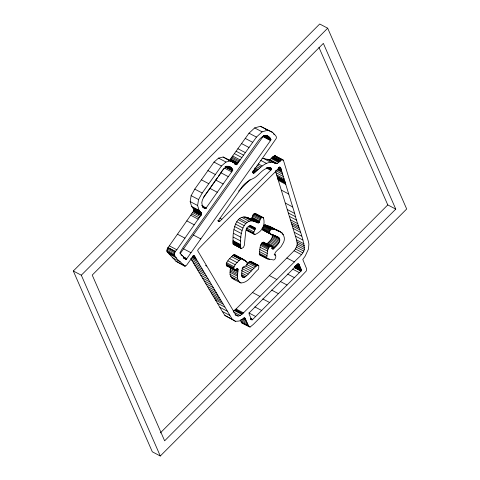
<?xml version="1.0" encoding="UTF-8"?>
<svg xmlns="http://www.w3.org/2000/svg" width="480" height="480" viewBox="0 0 480 480"><rect width="100%" height="100%" fill="white"/><g stroke="black" fill="none" stroke-linecap="round" stroke-linejoin="round"><path stroke-width="0.72" d="M240.99 282.972C235.386 280.458 238.29 273.666 237.906 269.004C236.784 268.506 235.95 270.366 234.702 270.084L226.704 265.902C225.078 261.498 230.862 257.694 233.682 254.772L234.948 254.928L242.916 259.182L245.946 261.18L246.984 262.2L247.266 263.244C247.626 266.856 243.186 265.674 242.286 268.068C242.334 271.086 240.648 274.728 242.724 277.26L243.546 277.488C246.972 278.124 260.928 256.848 258.534 269.166C252.894 273.696 248.79 282.624 240.99 282.972C236.67 280.404 228.996 278.856 230.046 272.28C230.136 270.624 230.304 268.98 230.46 267.336M234.702 270.084L234.138 269.808C232.506 265.404 238.29 261.594 241.11 258.678L242.916 259.182M218.862 221.442L219.792 221.292L270.696 170.268C271.788 169.644 271.602 167.628 270.156 167.808C263.226 167.58 259.668 174.642 254.394 177.876C248.88 180.546 243.39 183.642 240.492 189.384L218.826 219.942L218.856 221.436M253.56 233.034L255.234 228.876L255.114 228.042L250.92 226.314L248.97 226.356L246.72 228.396L245.778 230.964L244.356 245.292L243.36 247.494L241.374 248.502L233.484 244.446C231.768 235.812 234.168 211.614 248.718 218.136C253.338 222.06 251.754 211.194 256.074 214.062L263.508 217.962C265.488 225.6 262.02 231.582 254.934 234.552L246.822 230.52L246.132 229.128L253.56 233.034L254.256 234.426M240.912 248.352C239.196 239.718 241.602 215.514 256.152 222.042C260.766 225.96 259.182 215.094 263.508 217.962M301.41 270.15L298.92 264.048L298.212 263.808L249.402 312.648L249.048 313.938L251.628 319.764L252.702 319.446L301.092 270.912L301.41 270.15L294.6 266.574M232.74 170.106C230.238 163.608 223.32 167.532 221.118 172.722L204.216 196.548L202.494 199.65L201.804 202.53L202.17 205.008L205.056 208.548L206.034 208.116L232.596 170.592L232.74 170.106L226.548 166.854M267.984 136.11C264.018 134.352 260.28 137.958 258.162 141.012L182.88 247.65L179.808 252.972L185.712 259.248L186.762 258.72L270.546 140.52C271.752 138.3 268.332 136.326 266.748 135.462M233.304 311.256L236.076 308.982L294.078 250.77L295.458 248.976L297 245.502L297.21 243.762L296.586 239.94L275.388 170.88M304.428 249.408C303.762 237.09 297.36 225.486 294.684 213.432L280.896 168.588L280.518 167.424L279.996 167.184L223.284 223.584L200.862 246.48L198.33 249.198L197.622 250.608L235.2 313.932L236.478 315.552L238.176 316.062L240.198 315.528L242.934 313.446L294.336 261.936C297.744 257.88 302.994 254.814 304.428 249.408L297 245.502M278.616 237.534C275.238 235.932 266.166 234.348 270.936 229.272C278.766 228.186 288.648 235.668 282.402 244.326C281.028 248.382 275.754 250.152 274.614 254.046C276.546 255.672 276.084 258.816 273.81 260.004L267.09 258.726L259.662 254.82L259.296 254.214C260.136 250.41 259.068 244.206 263.208 242.16L271.398 246.15C272.592 246.498 271.71 249.822 273.39 248.85C277.356 245.556 284.562 238.05 275.22 235.836M267.09 258.726L266.724 258.12C267.564 254.316 266.502 248.112 270.636 246.066L271.398 246.15M247.83 324.318L244.704 317.766L239.316 321.006L235.494 321.336L232.284 319.326L194.31 255.816L193.302 255.996L186.642 265.11L185.562 266.028L184.578 266.124L175.932 261.198L167.232 251.934L166.86 250.194L167.79 248.004L194.04 210.528L194.07 209.298L191.616 206.436L190.182 201.6L191.136 195.648L194.766 189.12L214.014 162.096L218.55 158.124L223.122 157.032L237.066 164.256L256.446 137.094L262.098 131.826L267.852 130.176L272.598 132.378L275.718 135.726L276.396 136.98L276.252 138.456L253.722 170.7L252.882 172.632L253.272 173.37C260.202 168.81 266.556 158.712 276.168 163.656L277.278 163.524L281.676 159.792L282.846 159.768L283.65 160.968L308.304 241.116L308.904 243.99L308.472 249.09L305.184 256.128L302.796 259.494L306.456 268.398L306.576 269.676L306.246 271.044L299.922 277.704L253.326 324.414L250.086 327.054L241.746 322.842L240.402 320.412L247.83 324.318L249.18 326.742M184.578 266.124C181.164 261.306 169.494 256.242 176.832 249.78L201.468 214.434L201.504 213.204L199.05 210.342L197.61 205.506L198.564 199.554L202.194 193.02L221.442 165.996L225.984 162.03L230.556 160.932L233.952 162.576L235.95 164.688L237.066 164.256M266.808 244.104C269.286 241.482 273.858 238.404 271.914 234.27M180.18 253.614L263.364 136.11L270.798 140.01M229.254 160.74L249.012 133.188L254.664 127.92L260.424 126.276L272.598 132.378M203.376 197.484L217.446 177.624M218.304 176.412L224.274 167.994L231.702 171.894M262.062 158.664L263.328 158.364L268.74 159.756L269.844 159.624L273.48 156.366L274.89 155.718L282.846 159.768M73.32 271.002L319.704 24L327.69 28.2L406.68 208.998L160.296 456L152.31 451.8L73.32 271.002L81.306 275.196L160.296 456M81.306 275.196L327.69 28.2M238.578 191.112L250.134 179.526M160.35 432.912L387.774 204.918L318.954 47.4M395.766 209.112L164.634 440.82L92.226 275.082L323.358 43.38L395.766 209.112L387.774 204.918M247.038 263.928C248.148 263.022 249.834 260.346 251.424 261.804M279.948 231.702C274.818 230.346 269.112 223.944 263.508 225.366L270.936 229.272M234.468 244.554L233.484 244.446M234.696 279.138L231.942 278.19M246.822 230.52L247.5 230.652M241.746 322.842L250.086 327.054M259.662 254.82L268.014 259.086M269.61 232.938L262.182 229.038L263.034 230.178L267.168 231.996M226.704 265.902L227.274 266.178M260.424 126.276L267.852 130.176M273.39 133.896L274.632 134.55M254.664 127.92L262.098 131.826M266.55 135.57L269.022 136.872M265.032 135.36L269.982 137.964M263.964 135.648L270.774 139.23M264.018 135.78L270.828 139.362M264.042 135.93L270.852 139.506M264.048 136.092L270.858 139.668M263.406 135.936L270.84 139.836M263.304 136.284L270.732 140.184M263.22 136.452L270.648 140.358M263.118 136.62L270.546 140.52M249.012 133.188L256.446 137.094M245.232 138.396L252.666 142.302M274.89 155.718L283.29 160.212M274.248 155.892L281.676 159.792M273.48 156.366L280.908 160.272M272.754 156.99L280.182 160.896M272.67 157.068L280.104 160.974M272.592 157.146L280.02 161.052M272.454 157.278L279.882 161.178M272.07 157.638L279.504 161.544M271.716 157.998L279.144 161.904M271.2 158.592L278.628 162.492M241.548 143.574L248.976 147.48M269.844 159.624L277.278 163.524M268.74 159.756L276.168 163.656M267.402 159.186L274.83 163.092M263.328 158.364L270.756 162.27M279.342 166.944L280.584 167.592M279.414 167.16L280.65 167.814M279.48 167.382L280.722 168.03M278.922 167.238L280.776 168.216M279.042 167.61L280.896 168.588M278.544 167.664L281.016 168.966M278.658 168.042L281.136 169.344M278.352 168.708L281.448 170.334M277.416 169.05L281.754 171.33M260.76 160.398L266.334 163.326M237.918 148.722L245.352 152.622M277.104 169.716L282.06 172.32M275.826 170.622L282.636 174.198M270 167.616L271.272 168.348M270.06 167.766L271.338 168.534M269.52 167.664L271.38 168.636M269.556 167.856L271.416 168.828M268.932 167.742L271.41 169.038M268.272 167.634L271.368 169.26M268.2 167.856L271.296 169.482M236.142 151.242L243.57 155.148M267.468 167.748L271.188 169.698M266.712 167.622L271.05 169.896M275.934 172.638L283.368 176.544M266.358 167.988L270.696 170.268M258.348 163.944L262.062 165.9M276.684 174.978L284.112 178.884M257.028 165.036L260.742 166.992M234.444 153.648L241.872 157.548M284.64 180.48L277.194 176.538L284.664 180.552M277.404 177.222L284.838 181.128M256.332 166.572L259.428 168.204M277.584 177.798L285.012 181.704M277.758 178.368L285.192 182.268M277.884 178.764L285.318 182.664M277.986 179.076L285.414 182.982M278.082 179.388L285.51 183.294M232.746 156.048L240.174 159.954M255.072 167.79L258.168 169.416M278.4 180.438L285.834 184.344M254.37 168.468L257.466 170.1M232.008 157.074L239.442 160.98M254.274 169.476L256.752 170.778M231.342 158.004L238.77 161.904M253.572 170.124L256.05 171.426M253.056 170.568L255.528 171.87M230.652 158.946L238.086 162.852M253.158 171.312L255.012 172.29M230.298 159.438L237.726 163.338M252.672 171.69L254.532 172.668M229.968 159.888L237.396 163.794M252.45 171.864L254.31 172.842M252.846 172.362L254.088 173.016M223.122 157.032L230.556 160.932M252.624 172.542L253.86 173.196M228.192 159.768L234.384 163.02M228.012 159.9L229.248 160.554M234.21 163.344L236.688 164.646M234.228 163.524L235.47 164.178M234.708 164.04L236.286 164.796M281.352 190.134L288.78 194.04M218.55 158.124L225.984 162.03M229.104 166.464L230.34 167.112M228.732 166.362L230.592 167.334M228.354 166.266L230.832 167.568M227.976 166.176L231.072 167.802M228.21 166.422L231.306 168.048M227.826 166.35L231.54 168.3M227.436 166.284L231.774 168.558M227.076 166.236L232.032 168.84M227.184 166.356L232.248 169.08M226.782 166.266L232.47 169.314M226.386 166.182L232.632 169.5M226.488 166.326L232.716 169.668M226.542 166.512L232.734 169.77M226.56 166.62L232.746 169.872M226.56 166.734L232.752 169.986M225.906 166.65L232.722 170.226M225.876 166.77L232.686 170.346M225.834 166.89L232.644 170.472M225.162 166.686L232.596 170.592M225.102 166.8L232.536 170.706M225.654 167.238L232.464 170.814M214.014 162.096L221.442 165.996M285.288 203.064L292.716 206.97M220.89 172.764L228.318 176.67M287.256 209.532L294.684 213.432M207.876 170.592L215.304 174.498M288.306 212.952L295.74 216.858M289.362 216.372L296.79 220.278M215.724 180.054L223.152 183.96M290.412 219.798L297.84 223.698M291.138 222.174L298.566 226.08M291.702 224.034L299.13 227.94M292.266 225.888L299.694 229.794M201.336 179.79L208.764 183.696M293.016 228.384L300.444 232.29M294.186 232.236L301.614 236.136M209.85 188.346L217.278 192.252M255.312 213.498L263.178 217.59M254.808 213.498L262.236 217.404M254.256 213.69L261.684 217.59M253.656 214.08L261.09 217.986M295.374 236.1L302.802 240.006M252.954 214.842L260.388 218.742M252.456 215.844L259.89 219.75M296.586 239.94L304.02 243.846M252.126 217.188L259.554 221.094M282.342 233.046L272.514 227.802M269.706 226.578L277.134 230.484M266.82 225.516L274.254 229.422M252 217.944L259.434 221.85M265.482 225.054L272.916 228.96M282.24 233.766L283.476 234.42M265.104 224.922L272.73 228.894M264.834 224.85L272.268 228.756M251.886 218.244L259.32 222.15M297.078 241.92L304.506 245.826M251.718 218.52L259.152 222.426M264.156 224.964L271.59 228.87M251.508 218.754L258.936 222.66M194.766 189.12L202.194 193.02M251.274 218.916L258.708 222.822M251.046 219L258.474 222.9M250.392 218.82L258.258 222.894M249.384 218.412L257.316 222.522M248.718 218.136L256.152 222.042M247.686 217.716L255.114 221.616M297.21 243.762L304.644 247.662M246.66 217.326L254.088 221.226M263.58 226.248L270.39 229.83M245.622 216.978L253.056 220.884M243.834 216.78L251.262 220.686M263.118 226.938L269.928 230.514M262.77 227.754L269.58 231.336M241.77 217.332L249.198 221.232M262.032 228.306L269.46 232.212M273.06 234.81L276.774 236.76M273.15 234.924L279.342 238.176M296.418 247.23L303.852 251.13M272.742 234.924L274.596 235.902M262.536 229.686L269.97 233.592M265.662 231.384L273.096 235.29M263.034 230.178L271.602 234.642M272.334 235.218L279.768 239.124M239.646 218.616L247.08 222.522M272.424 236.406L279.858 240.312M295.458 248.976L302.886 252.876M250.566 225.702L255.114 228.042M250.824 225.882L255.21 228.192M250.314 225.792L255.27 228.396M250.512 225.972L251.748 226.626M238.404 219.72L245.862 223.596M249.702 225.696L255.276 228.624M272.202 237.606L279.63 241.512M249.66 225.948L255.234 228.876M248.958 225.876L255.15 229.128M191.136 195.648L198.564 199.554M271.71 238.782L279.138 242.682M247.896 226.35L254.706 229.926M294.078 250.77L301.506 254.67M236.73 221.724L244.158 225.624M270.972 239.868L278.4 243.768M246.36 227.94L253.788 231.846M270.012 240.9L277.446 244.806M201.588 205.488L202.824 206.142M202.962 206.454L206.058 208.086M202.914 206.526L206.034 208.116M202.836 206.616L205.986 208.182M202.77 206.682L205.902 208.272M202.56 206.616L205.806 208.362M202.644 206.79L205.74 208.416M235.392 224.04L242.826 227.946M202.518 206.874L205.68 208.458M203.004 207.258L205.548 208.53M246.39 229.962L254.934 234.552M269.016 241.92L276.45 245.826M203.454 207.546L205.398 208.584M203.688 207.798L205.308 208.596M190.182 201.6L197.61 205.506M268.002 242.934L275.43 246.84M219.99 218.262L221.844 219.24M234.522 226.5L241.95 230.4M267.264 243.66L274.692 247.56M263.208 242.16L270.636 246.066M269.904 245.73L274.236 248.01M262.68 242.358L270.108 246.258M262.374 242.52L269.808 246.426M271.92 247.488L273.78 248.466M262.092 242.718L269.526 246.624M272.154 248.202L273.39 248.85M261.834 242.952L269.262 246.858M271.932 248.358L273.168 249.006M271.71 248.436L272.952 249.09M191.616 206.436L199.05 210.342M217.938 220.32L219.792 221.292M218.412 220.764L219.648 221.412M218.262 220.854L219.504 221.502M192.492 207.498L199.92 211.404M218.118 220.908L219.354 221.562M261.33 243.582L268.758 247.488M217.98 220.932L219.216 221.58M192.93 208.002L200.364 211.902M234.018 229.65L241.446 233.55M193.374 208.506L200.808 212.412M193.572 208.728L201 212.634M193.866 209.064L201.294 212.964M297.804 263.688L299.046 264.336M194.07 209.298L201.504 213.204M260.916 244.41L268.35 248.316M286.908 258.03L294.336 261.936M194.214 209.58L201.642 213.486M297.474 264.018L299.328 264.99M194.214 210.036L201.642 213.942M260.61 245.424L268.044 249.33M296.628 264.264L299.724 265.89M194.04 210.528L201.468 214.434M193.914 210.738L201.342 214.644M193.836 210.858L201.264 214.764M193.77 210.972L201.198 214.872M296.448 264.948L300.168 266.898M193.662 211.146L201.09 215.046M193.548 211.326L200.976 215.232M193.428 211.506L200.856 215.406M295.65 265.302L300.606 267.906M274.146 254.346L275.388 254.994M233.598 233.4L241.026 237.306M260.25 247.32L267.684 251.22M295.416 265.854L300.984 268.782M274.524 254.94L275.76 255.594M295.062 266.142L301.254 269.394M192.672 212.568L200.106 216.468M295.164 266.376L301.356 269.628M295.212 266.532L301.404 269.784M295.23 266.712L301.422 269.964M294.558 266.766L301.368 270.348M294.492 266.964L301.302 270.54M294.396 267.15L301.212 270.732M294.282 267.33L301.092 270.912M259.854 249.504L267.288 253.404M294.144 267.492L300.954 271.074M191.718 213.912L199.152 217.818M233.262 237.126L240.696 241.026M190.764 215.256L198.198 219.162M259.482 251.64L266.91 255.54M292.566 269.082L299.376 272.658M259.224 253.284L266.652 257.184M268.512 258.864L269.748 259.512M259.296 254.214L266.724 258.12M232.986 240.588L240.42 244.494M232.944 241.212L240.372 245.118M232.896 241.836L240.324 245.736M232.842 242.454L240.276 246.36M232.818 243.108L240.246 247.008M232.914 243.684L240.342 247.584M233.136 244.134L241.374 248.502M186.816 220.902L194.244 224.808M287.586 274.068L294.396 277.65M250.722 261.336L258.54 265.392M252.042 262.128L258.852 265.71M250.212 261.366L257.64 265.272M252.282 262.608L254.76 263.904M249.6 261.618L257.028 265.524M248.928 262.092L256.356 265.992M234.384 254.73L243.51 259.572M234.948 254.928L244.536 260.256M237.576 256.656L239.436 257.634M240.672 258.288L245.004 260.562M233.682 254.772L241.11 258.678M241.92 259.02L245.946 261.18M245.748 261.546L246.984 262.2M247.98 262.992L255.414 266.898M232.896 255.282L240.33 259.182L232.836 255.342M193.368 235.014L200.796 238.92M269.4 275.586L276.828 279.486M280.242 281.43L287.052 285.012M246.57 264.402L253.998 268.302M231.624 256.662L239.058 260.568M245.784 266.136L252.594 269.712M229.818 258.732L237.246 262.638M251.202 271.11L243.774 267.204L242.292 268.692L249.72 272.598M177.516 234.234L184.944 238.14M228.012 260.904L235.44 264.81M226.566 262.77L233.994 266.67M241.41 270.522L248.22 274.104M236.766 268.536L238.002 269.19M236.808 268.764L238.044 269.418M236.784 269.178L238.02 269.826M226.182 263.796L233.61 267.702M236.1 269.562L237.96 270.534M226.164 264.654L233.598 268.56M241.758 273L246.714 275.604M233.556 268.962L237.894 271.236M226.308 265.242L235.452 269.976M230.394 268.02L237.828 271.926M271.614 290.082L278.424 293.658M241.8 274.758L245.514 276.708M230.256 269.478L237.69 273.384M241.398 275.67L244.494 277.302M241.686 276.516L243.546 277.488M230.136 270.894L237.564 274.8M230.046 272.28L237.474 276.186M183.576 248.832L191.004 252.732M230.1 274.416L237.534 278.322M193.272 255.486L194.508 256.14M193.38 255.672L194.622 256.32M193.488 255.846L194.724 256.5M193.008 255.762L194.868 256.74M193.146 255.996L195.006 256.968M192.972 256.422L195.45 257.724M230.742 276.588L238.17 280.488M192.396 256.89L196.11 258.84M191.82 257.358L196.776 259.956M169.398 245.874L176.832 249.78M205.428 265.422L206.67 266.076M191.064 258.24L197.874 261.822M168.144 247.602L175.572 251.508M167.958 247.794L175.392 251.7M190.806 258.522L191.88 260.346L199.314 264.246M180.99 254.88L182.226 255.528M167.79 248.004L175.218 251.91M252.51 292.512L259.944 296.412M183.048 256.764L186.762 258.72M183.564 257.232L186.66 258.858M183.498 257.31L186.594 258.942M262.782 298.938L269.592 302.514M184.044 257.712L186.522 259.014M167.226 248.952L174.654 252.858M183.972 257.778L186.45 259.08M183.894 257.838L186.372 259.134M191.88 260.346L193.326 262.782L200.76 266.682M183.816 257.886L186.294 259.188M183.96 258.072L186.216 259.23M184.17 258.306L186.06 259.284M183.798 258.24L185.91 259.296M166.86 250.194L174.288 254.1M193.326 262.782L194.736 265.14L202.17 269.046M166.926 251.298L174.36 255.204M167.106 251.736L174.534 255.636M167.232 251.934L174.666 255.834M167.394 252.09L174.822 255.996M196.122 267.456L203.556 271.362M169.17 254.028L176.598 257.934M194.736 265.14L197.508 269.772L204.942 273.672M172.77 257.874L180.198 261.78M197.508 269.772L199.062 272.358L206.49 276.258M183.702 265.056L185.562 266.028M175.932 261.198L183.366 265.098M199.062 272.358L200.766 275.196L208.194 279.102M200.766 275.196L202.47 278.052L209.904 281.958M254.832 306.906L261.642 310.488M202.47 278.052L204.156 280.878L211.584 284.784M205.818 283.692L213.252 287.592M204.156 280.878L207.474 286.488L214.902 290.394M207.474 286.488L208.986 289.056L216.42 292.956M210.396 291.438L217.824 295.338M248.838 312.912L255.648 316.494M208.986 289.056L211.806 293.814L219.234 297.72M211.806 293.814L213.12 296.028L220.548 299.934M236.076 308.982L243.504 312.888M213.12 296.028L214.35 298.092L221.784 301.992M235.506 309.54L242.934 313.446M234.942 310.056L242.37 313.962M250.842 318.474L252.702 319.446M214.35 298.092L215.58 300.138L223.008 304.038M250.596 318.708L252.456 319.686M251.064 319.14L252.3 319.788M234.384 310.536L241.812 314.436M250.908 319.206L252.144 319.86M250.494 319.194L252 319.89M215.58 300.138L217.404 303.18L224.838 307.08M233.388 311.946L240.198 315.528M243.99 317.724L245.226 318.378M243.69 318.126L245.55 319.104M243.396 318.522L245.868 319.824M235.08 314.436L238.176 316.062M235.242 314.898L236.478 315.552M242.652 318.978L246.366 320.934M217.404 303.18L219.864 307.296L227.292 311.202M240.912 319.356L247.104 322.608M219.864 307.296L222.318 311.46L229.746 315.366M241.05 321.966L248.478 325.866M222.318 311.46L224.856 315.42L232.284 319.326M235.494 321.336L224.856 315.42M238.2 257.07L236.67 256.062M275.418 155.862L275.862 156.312M226.524 158.676L226.956 159.114M265.17 128.478L266.19 129.558M263.97 242.25L264.636 243.222"/></g></svg>
